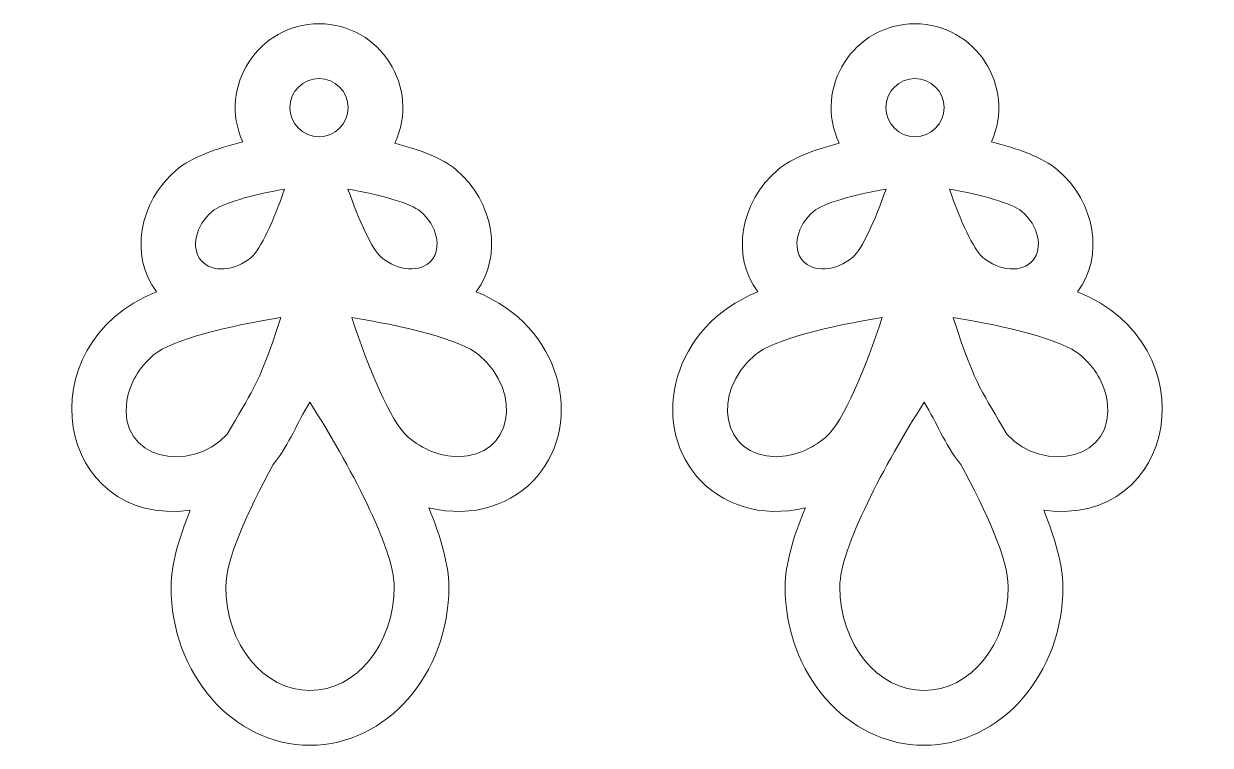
# Model space of a CAD drawing. Header units: inches. Extents: x 56 to 230, y 21 to 126.
import ezdxf

# ---------------------------------------------------------------- set-up
doc = ezdxf.new("R2010")
doc.units = ezdxf.units.IN
doc.header["$MEASUREMENT"] = 0
doc.layers.add('_U+0421_U+043B_U+043E_U+0439 1', color=7, linetype='Continuous')

msp = doc.modelspace()

# ---------------------------------------------------------------- linework, layer by layer
at = {"layer": '_U+0421_U+043B_U+043E_U+0439 1', "color": 1, "lineweight": 9, "true_color": 0xff0000}
for points, knots in [([(122.29, 86.78), (126.17, 92), (124.94, 99.84), (119.34, 104.63), (117.36, 106.32), (113.93, 107.58), (110.38, 108.51), (114.23, 116.66), (108.22, 125.96), (99.31, 125.96), (90.47, 125.96), (84.48, 116.8), (88.15, 108.69), (84.35, 107.75), (80.6, 106.43), (78.49, 104.63), (72.88, 99.84), (71.65, 92), (75.53, 86.78), (56.13, 79.04), (60.89, 52.34), (80.47, 54.86), (78.8, 50.75), (77.67, 46.82), (77.67, 43.7), (77.67, 30.92), (86.78, 20.53), (97.98, 20.53), (109.18, 20.53), (118.29, 30.92), (118.29, 43.7), (118.29, 46.91), (117.1, 50.99), (115.34, 55.24), (121.88, 53.64), (127.71, 55.72), (131.24, 59.85), (137.99, 67.75), (134.86, 81.77), (122.29, 86.78)], [0, 0, 0, 0, 1, 1, 1, 2, 2, 2, 3, 3, 3, 4, 4, 4, 5, 5, 5, 6, 6, 6, 7, 7, 7, 8, 8, 8, 9, 9, 9, 10, 10, 10, 11, 11, 11, 12, 12, 12, 13, 13, 13, 13]), ([(154.5, 59.85), (158.03, 55.72), (163.86, 53.64), (170.41, 55.24), (168.65, 50.99), (167.45, 46.91), (167.45, 43.7), (167.45, 30.92), (176.56, 20.53), (187.76, 20.53), (198.96, 20.53), (208.07, 30.92), (208.07, 43.7), (208.07, 46.82), (206.94, 50.75), (205.27, 54.86), (224.86, 52.34), (229.61, 79.04), (210.21, 86.78), (214.09, 92), (212.86, 99.84), (207.26, 104.63), (205.15, 106.43), (201.39, 107.75), (197.6, 108.69), (201.26, 116.8), (195.28, 125.96), (186.43, 125.96), (177.52, 125.96), (171.51, 116.66), (175.36, 108.51), (171.81, 107.58), (168.38, 106.32), (166.4, 104.63), (160.8, 99.84), (159.57, 92), (163.45, 86.78), (150.88, 81.77), (147.75, 67.75), (154.5, 59.85)], [0, 0, 0, 0, 1, 1, 1, 2, 2, 2, 3, 3, 3, 4, 4, 4, 5, 5, 5, 6, 6, 6, 7, 7, 7, 8, 8, 8, 9, 9, 9, 10, 10, 10, 11, 11, 11, 12, 12, 12, 13, 13, 13, 13]), ([(99.31, 117.96), (101.65, 117.96), (103.56, 116.06), (103.56, 113.71), (103.56, 111.36), (101.65, 109.46), (99.31, 109.46), (96.96, 109.46), (95.05, 111.36), (95.05, 113.71), (95.05, 116.06), (96.96, 117.96), (99.31, 117.96)], [0, 0, 0, 0, 1, 1, 1, 2, 2, 2, 3, 3, 3, 4, 4, 4, 4]), ([(190.69, 113.71), (190.69, 111.36), (188.78, 109.46), (186.43, 109.46), (184.09, 109.46), (182.18, 111.36), (182.18, 113.71), (182.18, 116.06), (184.09, 117.96), (186.43, 117.96), (188.78, 117.96), (190.69, 116.06), (190.69, 113.71)], [0, 0, 0, 0, 1, 1, 1, 2, 2, 2, 3, 3, 3, 4, 4, 4, 4]), ([(83.68, 98.54), (85.06, 99.72), (89.51, 100.95), (94.28, 101.8), (92.67, 97.2), (90.75, 92.99), (89.41, 91.84), (86.99, 89.77), (83.63, 89.55), (82.07, 91.37), (80.52, 93.19), (81.26, 96.47), (83.68, 98.54)], [0, 0, 0, 0, 1, 1, 1, 2, 2, 2, 3, 3, 3, 4, 4, 4, 4]), ([(114.14, 98.54), (116.57, 96.47), (117.3, 93.19), (115.75, 91.37), (114.2, 89.56), (110.84, 89.77), (108.41, 91.84), (107.03, 93.02), (105.13, 97.23), (103.54, 101.81), (108.31, 100.95), (112.76, 99.72), (114.14, 98.54)], [0, 0, 0, 0, 1, 1, 1, 2, 2, 2, 3, 3, 3, 4, 4, 4, 4]), ([(182.2, 101.81), (180.61, 97.23), (178.71, 93.02), (177.33, 91.84), (174.9, 89.77), (171.54, 89.56), (169.99, 91.37), (168.44, 93.19), (169.18, 96.47), (171.6, 98.54), (172.98, 99.72), (177.43, 100.95), (182.2, 101.81)], [0, 0, 0, 0, 1, 1, 1, 2, 2, 2, 3, 3, 3, 4, 4, 4, 4]), ([(203.67, 91.37), (202.12, 89.55), (198.76, 89.77), (196.33, 91.84), (194.99, 92.99), (193.07, 97.2), (191.46, 101.8), (196.23, 100.95), (200.68, 99.72), (202.06, 98.54), (204.48, 96.47), (205.22, 93.19), (203.67, 91.37)], [0, 0, 0, 0, 1, 1, 1, 2, 2, 2, 3, 3, 3, 4, 4, 4, 4]), ([(71.22, 70.89), (71.62, 73.38), (73.01, 75.76), (75.13, 77.57), (77.78, 79.83), (86.25, 81.85), (93.72, 83.03), (90.26, 72.37), (89.33, 72.17), (85.89, 65.97), (80.44, 60.14), (69.84, 62.27), (71.22, 70.89)], [0, 0, 0, 0, 1, 1, 1, 2, 2, 2, 3, 3, 3, 4, 4, 4, 4]), ([(119.62, 62.7), (116.95, 62.7), (114.4, 63.81), (112.39, 65.52), (109.75, 67.78), (106.44, 75.83), (104.1, 83.03), (111.58, 81.85), (120.05, 79.83), (122.69, 77.57), (129.17, 72.04), (127.57, 62.7), (119.62, 62.7)], [0, 0, 0, 0, 1, 1, 1, 2, 2, 2, 3, 3, 3, 4, 4, 4, 4]), ([(163.05, 77.57), (165.69, 79.83), (174.16, 81.85), (181.64, 83.03), (179.3, 75.83), (175.99, 67.78), (173.35, 65.52), (171.34, 63.81), (168.79, 62.7), (166.12, 62.7), (158.17, 62.7), (156.57, 72.04), (163.05, 77.57)], [0, 0, 0, 0, 1, 1, 1, 2, 2, 2, 3, 3, 3, 4, 4, 4, 4]), ([(199.85, 65.97), (196.41, 72.17), (195.48, 72.37), (192.02, 83.03), (199.5, 81.85), (207.97, 79.83), (210.61, 77.57), (212.73, 75.76), (214.12, 73.38), (214.52, 70.89), (215.9, 62.27), (205.3, 60.14), (199.85, 65.97)], [0, 0, 0, 0, 1, 1, 1, 2, 2, 2, 3, 3, 3, 4, 4, 4, 4]), ([(97.98, 28.53), (91.19, 28.53), (85.67, 35.33), (85.67, 43.7), (85.67, 47.59), (88.81, 54.63), (92.62, 61.58), (95.18, 64.85), (95.98, 67.48), (97.98, 70.65), (103.68, 61.64), (110.29, 49.35), (110.29, 43.7), (110.29, 35.33), (104.77, 28.53), (97.98, 28.53)], [0, 0, 0, 0, 1, 1, 1, 2, 2, 2, 3, 3, 3, 4, 4, 4, 5, 5, 5, 5]), ([(175.45, 43.7), (175.45, 49.35), (182.07, 61.64), (187.76, 70.65), (189.76, 67.48), (190.56, 64.85), (193.12, 61.58), (196.93, 54.63), (200.07, 47.59), (200.07, 43.7), (200.07, 35.33), (194.55, 28.53), (187.76, 28.53), (180.97, 28.53), (175.45, 35.33), (175.45, 43.7)], [0, 0, 0, 0, 1, 1, 1, 2, 2, 2, 3, 3, 3, 4, 4, 4, 5, 5, 5, 5])]:
    msp.add_open_spline(points, degree=3, knots=knots, dxfattribs=at)

doc.saveas('drawing.dxf')
